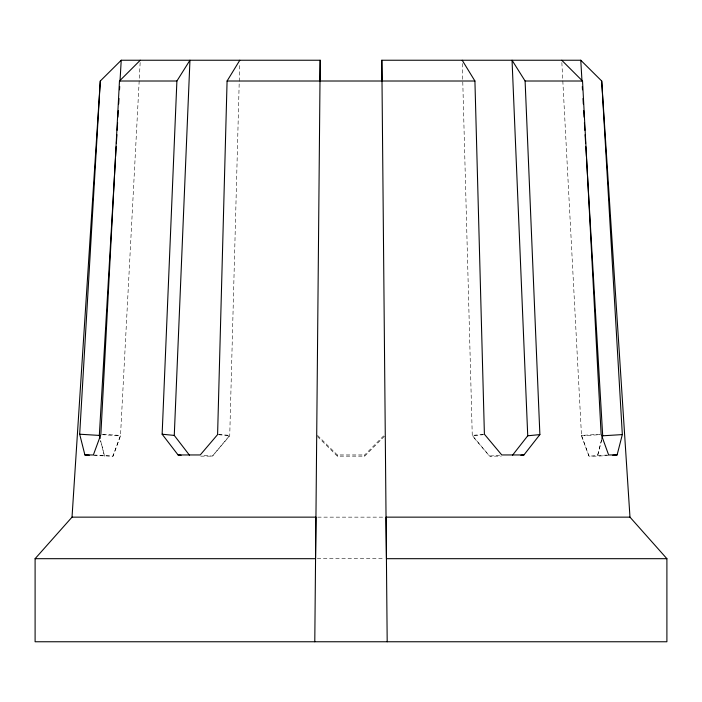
<?xml version="1.0" encoding="UTF-8"?>
<svg xmlns="http://www.w3.org/2000/svg" width="702" height="702" viewBox="0 0 702 702"><rect width="100%" height="100%" fill="white"/><g stroke="black" fill="none" stroke-linecap="round" stroke-linejoin="round"><path stroke-width="0.53" stroke-dasharray="3.51 2.63" d="M200.772 456.151L212.381 456.151L229.73 435.793L239.715 63.522M93.629 455.484L113.004 456.151L120.498 435.793L140.154 62.425M601.623 439.566L597.463 456.151L588.996 456.151L581.502 435.793L561.846 62.425M601.64 439.864L597.463 456.151L608.371 455.484M317.479 436.547L337.293 456.151L364.707 456.151L364.707 454.949L384.52 434.986M364.707 456.151L384.52 436.188M483.388 434.319L472.262 435.424L489.619 456.151L501.228 456.151M462.285 63.522L472.271 435.793L483.397 434.696M499.736 455.15L489.619 456.151L472.271 435.793M600.034 434.284L581.484 435.424L588.996 456.151L607.546 455.019M581.502 435.793L600.052 434.661M317.479 435.345L337.293 454.949L364.707 454.949M317.725 517.146L384.275 517.146M317.278 558.687L384.722 558.687M103.054 434.354L120.516 435.424L113.004 456.151L94.454 455.019M101.948 434.661L120.498 435.793M218.612 434.319L229.738 435.424L212.381 456.151L202.264 455.15M218.603 434.696L229.73 435.793M100.614 440.882L104.537 456.151L100.632 440.602M337.293 454.949L337.293 456.151"/><path stroke-width="1.05" d="M314.786 641.76L320.191 60.24L121.227 60.24L100.298 81.011L72.025 517.146L35.1 558.687L35.1 641.76L666.9 641.76L666.9 558.687L629.975 517.146L601.702 81.011L580.773 60.24L381.809 60.24L387.188 641.76M319.98 81.011L320.191 60.24M239.803 60.24L227.079 81.011L217.594 434.591L200.237 454.949L178.071 454.949L162.136 434.213L176.895 81.011L189.952 60.24L174.271 435.424L189.549 455.291M140.268 60.24L119.472 81.011L100.851 434.591L93.366 454.949L84.898 454.949L79.686 434.213L100.298 81.011M100.114 438.531L99.333 435.424L115.479 158.687M115.611 156.493L116.19 146.648M116.374 143.366L116.892 134.617M117.146 130.247L117.594 122.587M117.91 117.12L118.296 110.556M118.673 103.993L118.998 98.526M119.507 89.768L119.7 86.486M120.016 81.02L121.227 60.24M601.904 438.847L602.693 435.793L586.521 158.784M612.741 455.221L617.102 454.949L622.332 434.591L601.702 81.011M512.451 455.308L527.737 435.793L512.048 60.24L525.105 81.011L539.882 434.591L523.929 454.949L520.893 455.247M527.737 435.793L539.882 434.591M602.693 435.793L622.332 434.591M119.472 81.011L176.895 81.011M227.079 81.011L474.921 81.011L484.398 434.213L501.763 454.949L523.929 454.949M525.105 81.011L582.528 81.011L601.123 434.213L608.634 454.949L617.102 454.949M72.025 517.146L315.953 517.146L315.549 558.687L35.1 558.687M629.975 517.146L386.047 517.146L386.451 558.687L666.9 558.687M79.686 434.213L99.333 435.424M84.898 454.949L89.259 455.221M162.136 434.213L174.271 435.424M178.071 454.949L181.107 455.247M561.732 60.24L582.528 81.011M462.197 60.24L474.921 81.011M580.773 60.24L581.984 81.046M582.309 86.513L582.493 89.803M583.011 98.561L583.327 104.036M583.713 110.609L584.09 117.173M584.415 122.648L584.863 130.318M585.117 134.696L585.626 143.454M585.819 146.736L586.398 156.59M381.809 60.24L382.02 81.011"/></g></svg>
